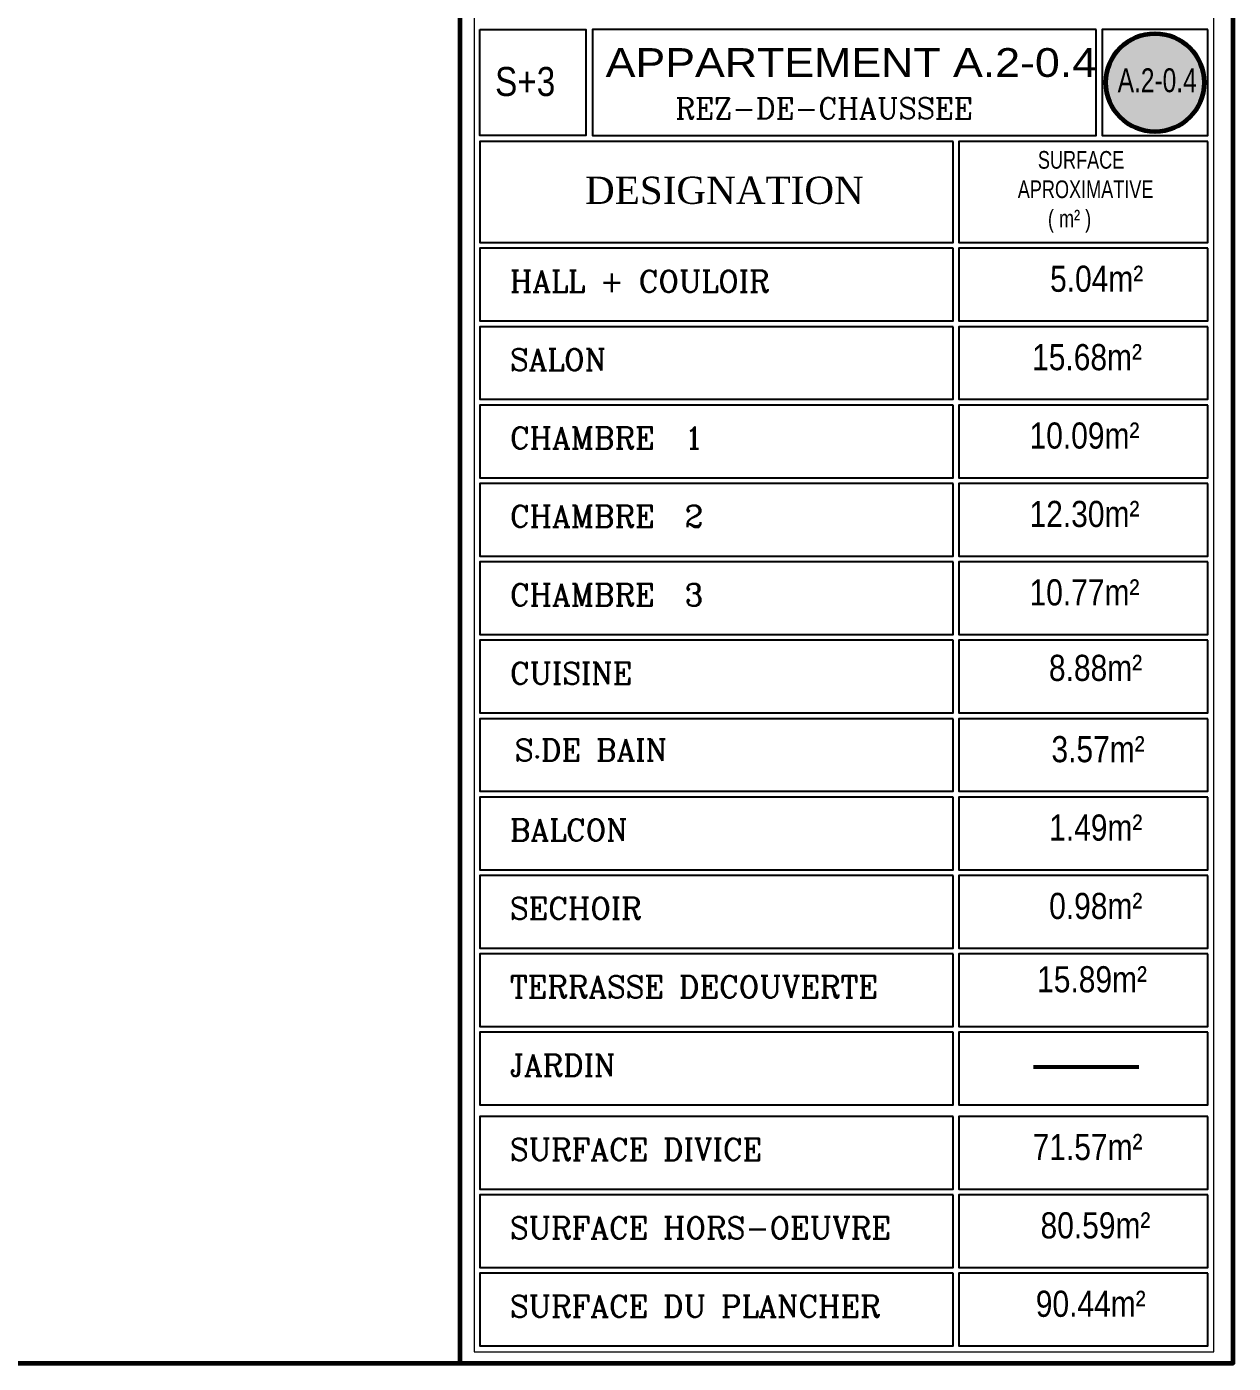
# Model space of a CAD drawing. Header units: millimetres. Extents: x 906 to 2482, y -1360 to -637.
# Drawn here: x 2048.06 to 2056.36, y -1359.73 to -1350.53 of the extents above; entities that cross this region are included whole.
import ezdxf
from ezdxf.enums import TextEntityAlignment as Align

# ---------------------------------------------------------------- set-up
doc = ezdxf.new("R2010")
doc.units = ezdxf.units.MM
doc.linetypes.add('CONTINU', pattern=[0])
for name, color, linetype, lineweight in [('MUR 0.25', 7, 'Continuous', 25), ('mur-fort', 7, 'Continuous', 60), ('TEXTE', 7, 'Continuous', 20)]:
    doc.layers.add(name, color=color, linetype=linetype, lineweight=lineweight)
doc.layers.add('TEINTE 1', color=7, linetype='Continuous', true_color=0x210042)
doc.styles.add('ARIAL', font='arial.ttf')
doc.styles.add('RR', font='COMPLEX')
doc.styles.add('STYLE17', font='swisscl.ttf')
doc.styles.add('STYLE4', font='swisscl.ttf')

msp = doc.modelspace()

# ---------------------------------------------------------------- hatches: boundary and pattern name
at = {"layer": 'TEINTE 1', "linetype": 'CONTINU'}
h = msp.add_hatch(color=256, dxfattribs=at)
h.dxf.hatch_style = 1
edge = h.paths.add_edge_path()
edge.add_arc((2055.824, -1350.9149), 0.3382, 0, 360)

# ---------------------------------------------------------------- linework, layer by layer
at = {"layer": 'MUR 0.25', "color": 7}
for points in [[(2051.1814, -1350.5506), (2051.91, -1350.5506), (2051.91, -1351.2792), (2051.1814, -1351.2792)], [(2055.4197, -1350.5506), (2051.9561, -1350.5506), (2051.9561, -1351.2792), (2055.4197, -1351.2792)], [(2056.1883, -1350.5506), (2055.4597, -1350.5506), (2055.4597, -1351.2792), (2056.1883, -1351.2792)], [(2054.4354, -1351.3192), (2051.1814, -1351.3192), (2051.1814, -1352.015), (2054.4354, -1352.015)], [(2056.1883, -1351.3192), (2054.4754, -1351.3192), (2054.4754, -1352.015), (2056.1883, -1352.015)], [(2054.4354, -1352.055), (2051.1814, -1352.055), (2051.1814, -1352.5545), (2054.4354, -1352.5545)], [(2056.1883, -1352.055), (2054.4754, -1352.055), (2054.4754, -1352.5545), (2056.1883, -1352.5545)], [(2054.4354, -1352.5944), (2051.1814, -1352.5944), (2051.1814, -1353.0939), (2054.4354, -1353.0939)], [(2056.1883, -1352.5944), (2054.4754, -1352.5944), (2054.4754, -1353.0939), (2056.1883, -1353.0939)], [(2054.4354, -1353.1339), (2051.1814, -1353.1339), (2051.1814, -1353.6334), (2054.4354, -1353.6334)], [(2056.1883, -1353.1339), (2054.4754, -1353.1339), (2054.4754, -1353.6334), (2056.1883, -1353.6334)], [(2054.4354, -1353.6733), (2051.1814, -1353.6733), (2051.1814, -1354.1728), (2054.4354, -1354.1728)], [(2056.1883, -1353.6733), (2054.4754, -1353.6733), (2054.4754, -1354.1728), (2056.1883, -1354.1728)], [(2054.4354, -1354.2128), (2051.1814, -1354.2128), (2051.1814, -1354.7123), (2054.4354, -1354.7123)], [(2056.1883, -1354.2128), (2054.4754, -1354.2128), (2054.4754, -1354.7123), (2056.1883, -1354.7123)], [(2054.4354, -1354.7522), (2051.1814, -1354.7522), (2051.1814, -1355.2517), (2054.4354, -1355.2517)], [(2056.1883, -1354.7522), (2054.4754, -1354.7522), (2054.4754, -1355.2517), (2056.1883, -1355.2517)], [(2054.4354, -1355.2917), (2051.1814, -1355.2917), (2051.1814, -1355.7912), (2054.4354, -1355.7912)], [(2056.1883, -1355.2917), (2054.4754, -1355.2917), (2054.4754, -1355.7912), (2056.1883, -1355.7912)], [(2054.4354, -1355.8311), (2051.1814, -1355.8311), (2051.1814, -1356.3306), (2054.4354, -1356.3306)], [(2056.1883, -1355.8311), (2054.4754, -1355.8311), (2054.4754, -1356.3306), (2056.1883, -1356.3306)], [(2054.4354, -1356.3706), (2051.1814, -1356.3706), (2051.1814, -1356.8701), (2054.4354, -1356.8701)], [(2056.1883, -1356.3706), (2054.4754, -1356.3706), (2054.4754, -1356.8701), (2056.1883, -1356.8701)], [(2054.4354, -1356.9101), (2051.1814, -1356.9101), (2051.1814, -1357.4095), (2054.4354, -1357.4095)], [(2056.1883, -1356.9101), (2054.4754, -1356.9101), (2054.4754, -1357.4095), (2056.1883, -1357.4095)], [(2054.4354, -1357.4495), (2051.1814, -1357.4495), (2051.1814, -1357.949), (2054.4354, -1357.949)], [(2056.1883, -1357.4495), (2054.4754, -1357.4495), (2054.4754, -1357.949), (2056.1883, -1357.949)], [(2054.4354, -1358.0289), (2051.1814, -1358.0289), (2051.1814, -1358.5284), (2054.4354, -1358.5284)], [(2056.1883, -1358.0289), (2054.4754, -1358.0289), (2054.4754, -1358.5284), (2056.1883, -1358.5284)], [(2054.4354, -1358.5684), (2051.1814, -1358.5684), (2051.1814, -1359.0679), (2054.4354, -1359.0679)], [(2056.1883, -1358.5684), (2054.4754, -1358.5684), (2054.4754, -1359.0679), (2056.1883, -1359.0679)], [(2054.4354, -1359.1078), (2051.1814, -1359.1078), (2051.1814, -1359.6073), (2054.4354, -1359.6073)], [(2056.1883, -1359.1078), (2054.4754, -1359.1078), (2054.4754, -1359.6073), (2056.1883, -1359.6073)]]:
    msp.add_lwpolyline(points, close=True, dxfattribs=at)
at = {"layer": 'mur-fort'}
msp.add_lwpolyline([(2030.3622, -1341.7269), (2030.3622, -1359.7269), (2056.3622, -1359.7269), (2056.3622, -1341.7269)], close=True, dxfattribs=at)
msp.add_lwpolyline([(2051.0451, -1341.7269), (2030.3622, -1341.7269), (2030.3622, -1359.7269), (2051.0451, -1359.7269), (2051.0451, -1344.5349)], dxfattribs=at)
at = {"layer": 'mur-fort', "lineweight": 15}
msp.add_lwpolyline([(2056.2282, -1345.4529), (2051.1415, -1345.4529), (2051.1415, -1359.6473), (2056.2282, -1359.6473)], close=True, dxfattribs=at)
at = {"layer": 'mur-fort'}
msp.add_circle((2055.824, -1350.9149), 0.3382, dxfattribs=at)
at = {"layer": 'TEXTE', "color": 7, "lineweight": 53}
msp.add_line((2054.9885, -1357.688), (2055.712, -1357.688), dxfattribs=at)

# ---------------------------------------------------------------- texts
at = {"layer": 'TEXTE', "color": 7, "linetype": 'Continuous', "style": 'ARIAL', "width": 1.111111}
msp.add_text('APPARTEMENT A.2-0.4', height=0.197902, dxfattribs=at).set_placement((2052.0456, -1350.8759))
at = {"layer": 'TEXTE', "color": 7, "style": 'STYLE4'}
msp.add_text('A.2-0.4', height=0.16442, dxfattribs=at).set_placement((2055.839, -1351.0305), align=Align.BOTTOM_CENTER)
at = {"layer": 'TEXTE', "color": 7, "style": 'RR'}
for s, height, p in [('REZ-DE-CHAUSSEE', 0.145105, (2052.5244, -1351.1642)), ('HALL + COULOIR', 0.149848, (2051.3876, -1352.3567)), ('SALON', 0.14985, (2051.3876, -1352.8961)), ('CHAMBRE  1', 0.14985, (2051.3876, -1353.4356)), ('CHAMBRE  2', 0.14985, (2051.3876, -1353.975)), ('CHAMBRE  3', 0.14985, (2051.3876, -1354.5145)), ('CUISINE', 0.14985, (2051.3876, -1355.0539)), ('S.DE BAIN ', 0.14985, (2051.421, -1355.5821)), ('BALCON', 0.14985, (2051.3876, -1356.1329)), ('SECHOIR', 0.14985, (2051.3876, -1356.6723)), ('TERRASSE DECOUVERTE', 0.149848, (2051.3876, -1357.2118)), ('JARDIN', 0.14985, (2051.3876, -1357.7512)), ('SURFACE DIVICE', 0.149848, (2051.3876, -1358.3306)), ('SURFACE HORS-OEUVRE', 0.149848, (2051.3876, -1358.8701)), ('SURFACE DU PLANCHER', 0.149848, (2051.3876, -1359.4095))]:
    msp.add_text(s, height=height, dxfattribs=at).set_placement(p)
at = {"layer": 'TEXTE', "color": 7, "attachment_point": 1}
for s, insert, char_height, width in [('{\\fUnivers Condensed|b0|i0|c0|p34;S+3}', (2051.2854, -1350.8076), 0.199797, 6.636887), ('{\\fTimes New Roman Special G1|b0|i0|c2|p18;DESIGNATION}', (2051.9036, -1351.5623), 0.18731, 0.803887), ('{\\fUnivers Condensed|b0|i0|c0|p34;5.04m²}', (2055.1023, -1352.1747), 0.179817, 1.32307), ('{\\fUnivers Condensed|b0|i0|c0|p34;15.68m²}', (2054.9787, -1352.7141), 0.179817, 1.32307), ('{\\fUnivers Condensed|b0|i0|c0|p34;10.09m²}', (2054.9612, -1353.2536), 0.179817, 1.32307), ('{\\fUnivers Condensed|b0|i0|c0|p34;12.30m²}', (2054.9612, -1353.793), 0.179817, 1.32307), ('{\\fUnivers Condensed|b0|i0|c0|p34;10.77m²}', (2054.9612, -1354.3325), 0.179817, 1.32307), ('{\\fUnivers Condensed|b0|i0|c0|p34;8.88m²}', (2055.0944, -1354.8521), 0.179817, 1.32307), ('{\\fUnivers Condensed|b0|i0|c0|p34;3.57m²}', (2055.1118, -1355.4114), 0.179817, 1.32307), ('{\\fUnivers Condensed|b0|i0|c0|p34;1.49m²}', (2055.096, -1355.9508), 0.179817, 1.32307), ('{\\fUnivers Condensed|b0|i0|c0|p34;0.98m²}', (2055.096, -1356.4903), 0.179817, 1.32307), ('{\\fUnivers Condensed|b0|i0|c0|p34;15.89m²}', (2055.0133, -1356.9946), 0.179817, 1.32307), ('{\\fUnivers Condensed|b0|i0|c0|p34;71.57m²}', (2054.9824, -1358.1486), 0.179817, 1.32307), ('{\\fUnivers Condensed|b0|i0|c0|p34;80.59m²}', (2055.0367, -1358.688), 0.179817, 1.32307), ('{\\fUnivers Condensed|b0|i0|c0|p34;90.44m²}', (2055.0041, -1359.2275), 0.179817, 1.32307)]:
    msp.add_mtext(s, dxfattribs=dict(at, insert=insert, char_height=char_height, width=width))
at = {"layer": 'TEXTE', "color": 7, "ltscale": 0.35, "insert": (2054.8801, -1351.3859), "char_height": 0.121377, "attachment_point": 1, "style": 'STYLE17'}
msp.add_mtext_dynamic_manual_height_columns('    SURFACE\\PAPROXIMATIVE\\P      ( m² )', width=2.11409, gutter_width=0.25, heights=[0], dxfattribs=at)

doc.saveas('drawing.dxf')
